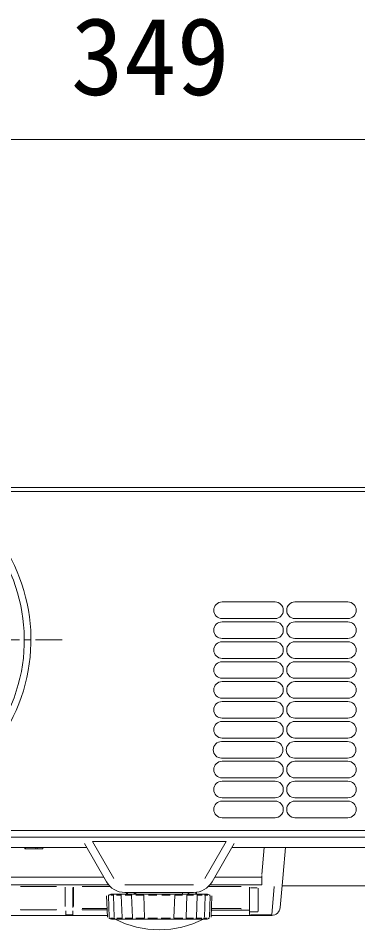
# Model space of a CAD drawing. Units: millimetres, scale not verified. Extents: x -63 to 62, y -56 to 57.
# Drawn here: x -27.98 to -19.98, y 13.71 to 35.2 of the extents above; entities that cross this region are included whole.
import ezdxf
from ezdxf.enums import TextEntityAlignment as Align

# ---------------------------------------------------------------- set-up
doc = ezdxf.new("R2010")
doc.units = ezdxf.units.MM
doc.header["$LTSCALE"] = 0.125
doc.linetypes.add('USER2', pattern=[8, 5, -1, 1, -1])
for name, color, linetype, lineweight in [('0-3_GAIKEI', 1, 'Continuous', 18), ('0-6_SUNPO', 7, 'Continuous', 9), ('0-7_KIJUN', 7, 'USER2', 9)]:
    doc.layers.add(name, color=color, linetype=linetype, lineweight=lineweight)
doc.styles.add('ＭＳ ゴシック', font='')
doc.styles.get('ＭＳ ゴシック').set_extended_font_data('MS Gothic')

# ---------------------------------------------------------------- blocks, each defined once
blk = doc.blocks.new('D6')
at = {"layer": '0-6_SUNPO'}
blk.add_line((-41.3743, 33.5348), (-10.4743, 33.5348), dxfattribs=at)
at = {"layer": '0-6_SUNPO', "style": 'ＭＳ ゴシック'}
blk.add_text('349', height=1.833, dxfattribs=at).set_placement((-27.7993, 34.0348), align=Align.BOTTOM_LEFT)

msp = doc.modelspace()

# ---------------------------------------------------------------- linework, layer by layer
at = {"layer": '0-3_GAIKEI', "color": 7}
for p, q in [((-41.2562, 24.1413), (-8.4874, 24.1413)), ((-40.9565, 15.6494), (-26.3674, 15.6494)), ((-22.9467, 15.6494), (-8.7871, 15.6494)), ((-21.6849, 15.6494), (-21.7398, 15.0212)), ((-21.8088, 14.2333), (-21.7404, 15.0142)), ((-10.7802, 14.7502), (-21.7635, 14.7502)), ((-25.8798, 14.0509), (-40.0241, 14.0509)), ((-22.0078, 14.0509), (-23.4342, 14.0509))]:
    msp.add_line(p, q, dxfattribs=at)
at = {"layer": '0-3_GAIKEI'}
for p, q in [((-41.2562, 24.0414), (-8.4874, 24.0414)), ((-21.9296, 21.4395), (-23.1784, 21.4395)), ((-20.2113, 21.4395), (-21.4601, 21.4395)), ((-23.1784, 21.0487), (-21.9296, 21.0487)), ((-21.9296, 20.9699), (-23.1784, 20.9699)), ((-21.4601, 21.0487), (-20.2113, 21.0487)), ((-20.2113, 20.9699), (-21.4601, 20.9699)), ((-23.1784, 20.5791), (-21.9296, 20.5791)), ((-21.9296, 20.5004), (-23.1784, 20.5004)), ((-21.4601, 20.5791), (-20.2113, 20.5791)), ((-20.2113, 20.5004), (-21.4601, 20.5004)), ((-23.1784, 20.1095), (-21.9296, 20.1095)), ((-21.9296, 20.0308), (-23.1784, 20.0308)), ((-21.4601, 20.1095), (-20.2113, 20.1095)), ((-20.2113, 20.0308), (-21.4601, 20.0308)), ((-23.1784, 19.64), (-21.9296, 19.64)), ((-21.9296, 19.5613), (-23.1784, 19.5613)), ((-21.4601, 19.64), (-20.2113, 19.64)), ((-20.2113, 19.5613), (-21.4601, 19.5613)), ((-23.1784, 19.1704), (-21.9296, 19.1704)), ((-21.4601, 19.1704), (-20.2113, 19.1704)), ((-21.9296, 19.0917), (-23.1784, 19.0917)), ((-20.2113, 19.0917), (-21.4601, 19.0917)), ((-23.1784, 18.7009), (-21.9296, 18.7009)), ((-21.4601, 18.7009), (-20.2113, 18.7009)), ((-21.9296, 18.6222), (-23.1784, 18.6222)), ((-20.2113, 18.6222), (-21.4601, 18.6222)), ((-21.939, 18.1488), (-23.1878, 18.1488)), ((-23.1784, 18.2313), (-21.9296, 18.2313)), ((-20.2207, 18.1488), (-21.4695, 18.1488)), ((-21.4601, 18.2313), (-20.2113, 18.2313)), ((-23.1878, 17.7579), (-21.939, 17.7579)), ((-21.9296, 17.6831), (-23.1784, 17.6831)), ((-21.4695, 17.7579), (-20.2207, 17.7579)), ((-20.2113, 17.6831), (-21.4601, 17.6831)), ((-23.1784, 17.2922), (-21.9296, 17.2922)), ((-21.9296, 17.2135), (-23.1784, 17.2135)), ((-21.4601, 17.2922), (-20.2113, 17.2922)), ((-20.2113, 17.2135), (-21.4601, 17.2135)), ((-23.1784, 16.8227), (-21.9296, 16.8227)), ((-21.4601, 16.8227), (-20.2113, 16.8227)), ((-21.9296, 16.744), (-23.1784, 16.744)), ((-20.2113, 16.744), (-21.4601, 16.744)), ((-23.1784, 16.3531), (-21.9296, 16.3531)), ((-21.4601, 16.3531), (-20.2113, 16.3531)), ((-41.2312, 16.049), (-8.5124, 16.049)), ((-41.2043, 15.8972), (-9.5183, 15.8972)), ((-25.9002, 14.8402), (-26.4217, 15.7435)), ((-26.2293, 15.7925), (-23.0847, 15.7925)), ((-26.2293, 15.7925), (-25.7271, 14.9227)), ((-23.5869, 14.9227), (-23.0847, 15.7925)), ((-22.8923, 15.7435), (-23.4139, 14.8402)), ((-27.829, 15.6494), (-27.8264, 15.6194)), ((-27.8264, 15.6194), (-27.402, 15.6194)), ((-27.809, 15.6494), (-27.809, 15.6194)), ((-27.5692, 15.6494), (-27.5666, 15.6194)), ((-27.5326, 15.6494), (-27.5348, 15.6194)), ((-27.4028, 15.6494), (-27.4049, 15.6194)), ((-27.3994, 15.6494), (-27.402, 15.6194)), ((-22.1825, 15.6494), (-22.2378, 15.0177)), ((-39.7884, 14.9514), (-25.9644, 14.9514)), ((-23.3496, 14.9514), (-22.2436, 14.9514)), ((-22.2404, 14.9877), (-22.2436, 14.9514)), ((-22.2436, 14.9514), (-22.2436, 14.7705)), ((-39.7884, 14.7705), (-25.8504, 14.7705)), ((-27.9239, 14.7323), (-27.9239, 14.7321)), ((-27.9239, 14.7321), (-27.0747, 14.7321)), ((-27.0747, 14.7323), (-27.0747, 14.7321)), ((-26.8749, 14.7155), (-26.8749, 14.2578)), ((-26.6951, 14.2379), (-26.6951, 14.7053)), ((-26.6751, 14.2578), (-26.6751, 14.7155)), ((-26.4753, 14.7323), (-26.4753, 14.7321)), ((-26.4753, 14.7321), (-25.8156, 14.7321)), ((-25.4676, 14.7728), (-23.8465, 14.7728)), ((-23.4985, 14.7321), (-22.7289, 14.7321)), ((-23.4636, 14.7705), (-22.2436, 14.7705)), ((-22.7289, 14.7323), (-22.7289, 14.7321)), ((-22.529, 14.7155), (-22.529, 14.0709)), ((-22.3492, 14.7004), (-22.5091, 14.7004)), ((-22.3292, 14.1508), (-22.3292, 14.6892)), ((-21.9482, 14.7334), (-22.0066, 14.0658)), ((-25.8783, 14.0086), (-25.8959, 14.5114)), ((-25.861, 14.525), (-25.8152, 14.5433)), ((-25.8381, 14.0076), (-25.8557, 14.5121)), ((-25.8291, 14.5268), (-25.8551, 14.5268)), ((-25.7233, 14.5268), (-25.7994, 14.5268)), ((-25.7781, 14.5504), (-23.536, 14.5504)), ((-25.7203, 14.0054), (-25.738, 14.5141)), ((-25.5448, 14.5268), (-25.6659, 14.5268)), ((-25.5328, 14.0023), (-25.5508, 14.5179)), ((-23.8465, 14.5904), (-25.4676, 14.5904)), ((-25.3058, 14.5268), (-25.4636, 14.5268)), ((-25.4263, 14.5904), (-25.4263, 14.5504)), ((-25.4063, 14.5904), (-25.4063, 14.5504)), ((-25.3068, 14.5225), (-25.3058, 14.5268)), ((-25.2885, 13.9977), (-25.3068, 14.5227)), ((-25.2465, 14.5504), (-25.2465, 14.5904)), ((-25.2265, 14.5504), (-25.2265, 14.5904)), ((-25.2065, 14.5504), (-25.2065, 14.5904)), ((-25.0225, 14.5268), (-25.2063, 14.5268)), ((-25.0225, 14.5268), (-25.004, 13.9926)), ((-24.7144, 14.5268), (-24.9117, 14.5268)), ((-24.4024, 14.5268), (-24.5996, 14.5268)), ((-24.31, 13.9926), (-24.2915, 14.5268)), ((-24.1077, 14.5268), (-24.2915, 14.5268)), ((-24.1075, 14.5504), (-24.1075, 14.5904)), ((-24.0255, 13.9977), (-24.0072, 14.5227)), ((-24.0083, 14.5268), (-24.0072, 14.5224)), ((-23.8505, 14.5268), (-24.0072, 14.5268)), ((-23.9777, 14.5904), (-23.9777, 14.5504)), ((-23.9577, 14.5904), (-23.9577, 14.5504)), ((-23.7978, 14.5504), (-23.7978, 14.5928)), ((-23.7812, 14.0023), (-23.7632, 14.5179)), ((-23.7779, 14.5504), (-23.7779, 14.5954)), ((-23.6482, 14.5268), (-23.7693, 14.5268)), ((-23.5938, 14.0054), (-23.576, 14.5141)), ((-23.5146, 14.5268), (-23.5908, 14.5268)), ((-23.4588, 14.5273), (-23.4988, 14.5433)), ((-23.459, 14.5268), (-23.4849, 14.5268)), ((-23.4759, 14.0076), (-23.4583, 14.512)), ((-23.4357, 14.0086), (-23.4182, 14.5114)), ((-27.9239, 14.1852), (-27.9239, 14.185)), ((-27.9239, 14.185), (-27.0747, 14.185)), ((-27.0747, 14.1852), (-27.0747, 14.185)), ((-25.8854, 14.2109), (-26.4753, 14.2109)), ((-26.4753, 14.1852), (-26.4753, 14.185)), ((-26.4753, 14.185), (-25.8845, 14.185)), ((-22.7289, 14.2109), (-23.4287, 14.2109)), ((-22.7289, 14.1852), (-22.7289, 14.185)), ((-26.8549, 14.1582), (-26.8549, 14.0509)), ((-26.6951, 14.0658), (-26.8549, 14.0658)), ((-26.6951, 14.0509), (-26.6951, 14.1582)), ((-25.8075, 13.9721), (-25.8461, 13.992)), ((-25.8075, 13.9877), (-25.8369, 13.9877)), ((-25.6996, 13.9877), (-25.7859, 13.9877)), ((-25.5208, 13.9877), (-25.658, 13.9877)), ((-25.283, 13.9877), (-25.4618, 13.9877)), ((-25.0026, 13.9877), (-25.2109, 13.9877)), ((-25.0026, 13.9877), (-25.004, 13.9928)), ((-24.6987, 13.9877), (-24.9221, 13.9877)), ((-24.3919, 13.9877), (-24.6153, 13.9877)), ((-24.31, 13.9928), (-24.3114, 13.9877)), ((-24.1032, 13.9877), (-24.3114, 13.9877)), ((-23.8522, 13.9877), (-24.031, 13.9877)), ((-23.6561, 13.9877), (-23.7933, 13.9877)), ((-23.5281, 13.9877), (-23.6144, 13.9877)), ((-23.4772, 13.9877), (-23.5066, 13.9877)), ((-23.5065, 13.9721), (-23.477, 13.9874)), ((-22.5377, 14.1708), (-23.4301, 14.1708)), ((-22.3492, 14.1308), (-22.5091, 14.1308)), ((-22.0066, 14.0658), (-22.5091, 14.0658)), ((-23.5523, 13.961), (-25.7617, 13.961))]:
    msp.add_line(p, q, dxfattribs=at)
at = {"layer": '0-3_GAIKEI', "color": 7}
for centre, radius, start, end in [((-31.8152, 20.5441), 4.1361, 128.19588, 51.79246), ((-22.0078, 14.2507), 0.1998, 270, 355), ((-24.6542, 16.009), 2.2978, 243.03751, 269.92935), ((-24.6599, 16.009), 2.2978, 270.07065, 296.96249)]:
    msp.add_arc(centre, radius, start, end, dxfattribs=at)
at = {"layer": '0-3_GAIKEI'}
for centre, radius, start, end in [((-31.8152, 20.5441), 3.9793, 125.35007, 54.64993), ((-23.1784, 21.2441), 0.1954, 90, 270), ((-21.9296, 21.2441), 0.1954, 270, 90), ((-21.4601, 21.2441), 0.1954, 90, 270), ((-20.2113, 21.2441), 0.1954, 270, 90), ((-23.1784, 20.7745), 0.1954, 90, 270), ((-21.9296, 20.7745), 0.1954, 270, 90), ((-21.4601, 20.7745), 0.1954, 90, 270), ((-20.2113, 20.7745), 0.1954, 270, 90), ((-23.1784, 20.305), 0.1954, 90, 270), ((-21.9296, 20.305), 0.1954, 270, 90), ((-21.4601, 20.305), 0.1954, 90, 270), ((-20.2113, 20.305), 0.1954, 270, 90), ((-23.1784, 19.8354), 0.1954, 90, 270), ((-21.9296, 19.8354), 0.1954, 270, 90), ((-21.4601, 19.8354), 0.1954, 90, 270), ((-20.2113, 19.8354), 0.1954, 270, 90), ((-23.1784, 19.3659), 0.1954, 90, 270), ((-21.9296, 19.3659), 0.1954, 270, 90), ((-21.4601, 19.3659), 0.1954, 90, 270), ((-20.2113, 19.3659), 0.1954, 270, 90), ((-23.1784, 18.8963), 0.1954, 90, 270), ((-21.9296, 18.8963), 0.1954, 270, 90), ((-21.4601, 18.8963), 0.1954, 90, 270), ((-20.2113, 18.8963), 0.1954, 270, 90), ((-23.1784, 18.4267), 0.1954, 90, 270), ((-21.9296, 18.4267), 0.1954, 270, 90), ((-21.4601, 18.4267), 0.1954, 90, 270), ((-20.2113, 18.4267), 0.1954, 270, 90), ((-23.1878, 17.9534), 0.1954, 90, 270), ((-21.939, 17.9534), 0.1954, 270, 90), ((-21.4695, 17.9534), 0.1954, 90, 270), ((-20.2207, 17.9534), 0.1954, 270, 90), ((-23.1784, 17.4876), 0.1954, 90, 270), ((-21.9296, 17.4876), 0.1954, 270, 90), ((-21.4601, 17.4876), 0.1954, 90, 270), ((-20.2113, 17.4876), 0.1954, 270, 90), ((-23.1784, 17.0181), 0.1954, 90, 270), ((-21.9296, 17.0181), 0.1954, 270, 90), ((-21.4601, 17.0181), 0.1954, 90, 270), ((-20.2113, 17.0181), 0.1954, 270, 90), ((-23.1784, 16.5485), 0.1954, 90, 270), ((-21.9296, 16.5485), 0.1954, 270, 90), ((-21.4601, 16.5485), 0.1954, 90, 270), ((-20.2113, 16.5485), 0.1954, 270, 90), ((-25.4676, 15.0899), 0.4995, 210, 270), ((-23.8465, 15.0899), 0.4995, 270, 330), ((-25.7781, 14.4505), 0.0999, 90, 111.8014), ((-23.5359, 14.4505), 0.0999, 68.1986, 90), ((-25.7617, 14.0609), 0.0999, 242.71579, 270), ((-23.5523, 14.0609), 0.0999, 270, 297.28421), ((-22.5091, 14.1508), 0.02, 180, 270), ((-22.5091, 14.0709), 0.02, 180, 270), ((-22.3492, 14.1508), 0.02, 270, 0)]:
    msp.add_arc(centre, radius, start, end, dxfattribs=at)
at = {"layer": '0-7_KIJUN'}
msp.add_line((-26.9461, 20.5441), (-36.6843, 20.5441), dxfattribs=at)

# ---------------------------------------------------------------- block references
at = {"layer": '0-6_SUNPO'}
msp.add_blockref('D6', (1.0591, -1.1928), dxfattribs=at)

doc.saveas('drawing.dxf')
